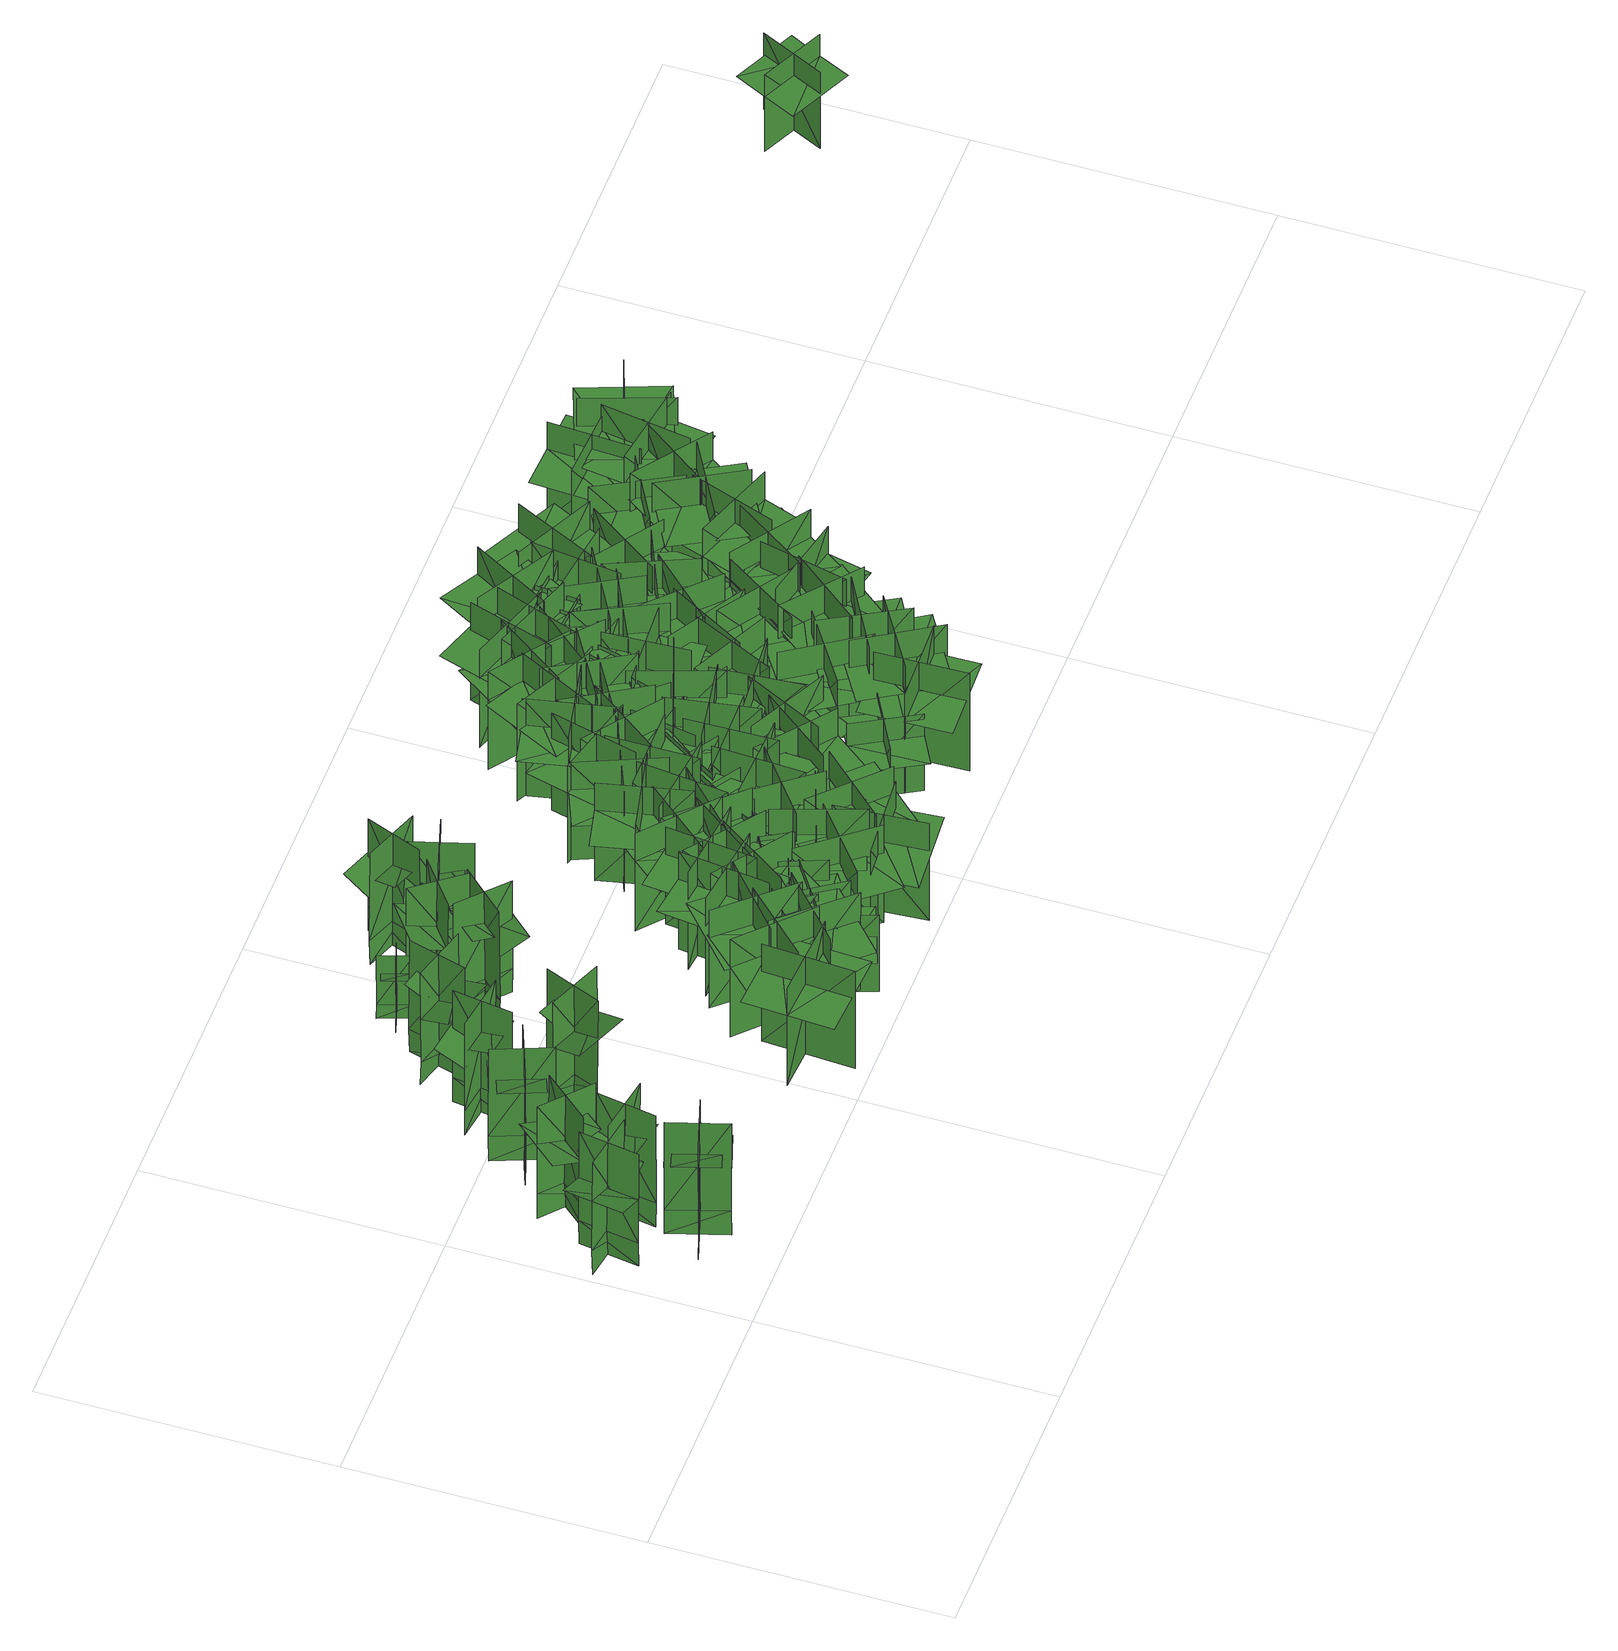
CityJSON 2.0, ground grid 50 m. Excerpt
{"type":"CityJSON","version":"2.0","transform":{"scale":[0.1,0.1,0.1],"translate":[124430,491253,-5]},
"CityObjects":{
"tree1":{"type":"SolitaryVegetationObject","geometry":[{"type":"MultiSurface","lod":"1","boundaries":[[[0,1,2]],[[0,2,3]],[[4,5,6]],[[4,6,7]],[[8,9,5]],[[8,5,4]],[[10,11,1]],[[10,1,0]],[[12,13,14]],[[12,14,15]],[[16,17,18]],[[16,18,19]]]}]},
"tree2":{"type":"SolitaryVegetationObject","geometry":[{"type":"MultiSurface","lod":"1","boundaries":[[[20,21,22]],[[20,22,23]],[[24,25,26]],[[24,26,27]],[[28,29,25]],[[28,25,24]],[[30,31,21]],[[30,21,20]],[[32,33,34]],[[32,34,35]],[[36,37,38]],[[36,38,39]]]}]},
"tree3":{"type":"SolitaryVegetationObject","geometry":[{"type":"MultiSurface","lod":"1","boundaries":[[[40,41,42]],[[40,42,43]],[[44,45,46]],[[44,46,47]],[[48,49,45]],[[48,45,44]],[[50,51,41]],[[50,41,40]],[[52,53,54]],[[52,54,55]],[[56,57,58]],[[56,58,59]]]}]},
"tree4":{"type":"SolitaryVegetationObject","geometry":[{"type":"MultiSurface","lod":"1","boundaries":[[[60,61,62]],[[60,62,63]],[[64,65,66]],[[64,66,67]],[[68,69,65]],[[68,65,64]],[[70,71,61]],[[70,61,60]],[[72,73,74]],[[72,74,75]],[[76,77,78]],[[76,78,79]]]}]},
"tree5":{"type":"SolitaryVegetationObject","geometry":[{"type":"MultiSurface","lod":"1","boundaries":[[[80,81,82]],[[80,82,83]],[[84,85,86]],[[84,86,87]],[[88,89,85]],[[88,85,84]],[[90,91,81]],[[90,81,80]],[[92,93,94]],[[92,94,95]],[[96,97,98]],[[96,98,99]]]}]},
"tree6":{"type":"SolitaryVegetationObject","geometry":[{"type":"MultiSurface","lod":"1","boundaries":[[[100,101,102]],[[100,102,103]],[[104,105,106]],[[104,106,107]],[[108,109,105]],[[108,105,104]],[[110,111,101]],[[110,101,100]],[[112,113,114]],[[112,114,115]],[[116,117,118]],[[116,118,119]]]}]},
"tree7":{"type":"SolitaryVegetationObject","geometry":[{"type":"MultiSurface","lod":"1","boundaries":[[[120,121,122]],[[120,122,123]],[[124,125,126]],[[124,126,127]],[[128,129,125]],[[128,125,124]],[[130,131,121]],[[130,121,120]],[[132,133,134]],[[132,134,135]],[[136,137,138]],[[136,138,139]]]}]},
"tree8":{"type":"SolitaryVegetationObject","geometry":[{"type":"MultiSurface","lod":"1","boundaries":[[[140,141,142]],[[140,142,143]],[[144,145,146]],[[144,146,147]],[[148,149,145]],[[148,145,144]],[[150,151,141]],[[150,141,140]],[[152,153,154]],[[152,154,155]],[[156,157,158]],[[156,158,159]]]}]},
"tree9":{"type":"SolitaryVegetationObject","geometry":[{"type":"MultiSurface","lod":"1","boundaries":[[[160,161,162]],[[160,162,163]],[[164,165,166]],[[164,166,167]],[[168,169,170]],[[168,170,171]],[[168,171,172]],[[168,172,173]]]}]},
"tree10":{"type":"SolitaryVegetationObject","geometry":[{"type":"MultiSurface","lod":"1","boundaries":[[[174,175,176]],[[174,176,177]],[[178,179,180]],[[178,180,181]],[[182,183,184]],[[182,184,185]],[[182,185,186]],[[182,186,187]]]}]},
"tree11":{"type":"SolitaryVegetationObject","geometry":[{"type":"MultiSurface","lod":"1","boundaries":[[[188,189,190]],[[188,190,191]],[[192,193,194]],[[192,194,195]],[[196,197,193]],[[196,193,192]],[[198,199,189]],[[198,189,188]],[[200,201,202]],[[200,202,203]],[[204,205,206]],[[204,206,207]]]}]},
"tree12":{"type":"SolitaryVegetationObject","geometry":[{"type":"MultiSurface","lod":"1","boundaries":[[[208,209,210]],[[208,210,211]],[[212,213,214]],[[212,214,215]],[[216,217,213]],[[216,213,212]],[[218,219,209]],[[218,209,208]],[[220,221,222]],[[220,222,223]],[[224,225,226]],[[224,226,227]]]}]},
"tree13":{"type":"SolitaryVegetationObject","geometry":[{"type":"MultiSurface","lod":"1","boundaries":[[[228,229,230]],[[228,230,231]],[[232,233,234]],[[232,234,235]],[[236,237,238]],[[236,238,239]],[[236,239,240]],[[236,240,241]]]}]},
"tree14":{"type":"SolitaryVegetationObject","geometry":[{"type":"MultiSurface","lod":"1","boundaries":[[[242,243,244]],[[242,244,245]],[[246,247,248]],[[246,248,249]],[[250,251,252]],[[250,252,253]],[[250,253,254]],[[250,254,255]]]}]},
"tree15":{"type":"SolitaryVegetationObject","geometry":[{"type":"MultiSurface","lod":"1","boundaries":[[[256,257,258]],[[256,258,259]],[[260,261,262]],[[260,262,263]],[[264,265,266]],[[264,266,267]],[[264,267,268]],[[264,268,269]]]}]},
"tree16":{"type":"SolitaryVegetationObject","geometry":[{"type":"MultiSurface","lod":"1","boundaries":[[[270,271,272]],[[270,272,273]],[[274,275,276]],[[274,276,277]],[[278,279,275]],[[278,275,274]],[[280,281,271]],[[280,271,270]],[[282,283,284]],[[282,284,285]],[[286,287,288]],[[286,288,289]]]}]},
"tree17":{"type":"SolitaryVegetationObject","geometry":[{"type":"MultiSurface","lod":"1","boundaries":[[[290,291,292]],[[290,292,293]],[[294,295,296]],[[294,296,297]],[[298,299,295]],[[298,295,294]],[[300,301,291]],[[300,291,290]],[[302,303,304]],[[302,304,305]],[[306,307,308]],[[306,308,309]]]}]},
"tree18":{"type":"SolitaryVegetationObject","geometry":[{"type":"MultiSurface","lod":"1","boundaries":[[[310,311,312]],[[310,312,313]],[[314,315,316]],[[314,316,317]],[[318,319,320]],[[318,320,321]],[[318,321,322]],[[318,322,323]]]}]},
"tree19":{"type":"SolitaryVegetationObject","geometry":[{"type":"MultiSurface","lod":"1","boundaries":[[[324,325,326]],[[324,326,327]],[[328,329,330]],[[328,330,331]],[[332,333,334]],[[332,334,335]],[[332,335,336]],[[332,336,337]]]}]},
"tree20":{"type":"SolitaryVegetationObject","geometry":[{"type":"MultiSurface","lod":"1","boundaries":[[[338,339,340]],[[338,340,341]],[[342,343,344]],[[342,344,345]],[[346,347,348]],[[346,348,349]],[[346,349,350]],[[346,350,351]]]}]},
"tree21":{"type":"SolitaryVegetationObject","geometry":[{"type":"MultiSurface","lod":"1","boundaries":[[[352,353,354]],[[352,354,355]],[[356,357,358]],[[356,358,359]],[[360,361,362]],[[360,362,363]],[[360,363,364]],[[360,364,365]]]}]},
"tree22":{"type":"SolitaryVegetationObject","geometry":[{"type":"MultiSurface","lod":"1","boundaries":[[[366,367,368]],[[366,368,369]],[[370,371,372]],[[370,372,373]],[[374,375,371]],[[374,371,370]],[[376,377,367]],[[376,367,366]],[[378,379,380]],[[378,380,381]],[[382,383,384]],[[382,384,385]]]}]},
"tree23":{"type":"SolitaryVegetationObject","geometry":[{"type":"MultiSurface","lod":"1","boundaries":[[[386,387,388]],[[386,388,389]],[[390,391,392]],[[390,392,393]],[[394,395,396]],[[394,396,397]],[[394,397,398]],[[394,398,399]]]}]},
"tree24":{"type":"SolitaryVegetationObject","geometry":[{"type":"MultiSurface","lod":"1","boundaries":[[[400,401,402]],[[400,402,403]],[[404,405,406]],[[404,406,407]],[[408,409,410]],[[408,410,411]],[[408,411,412]],[[408,412,413]]]}]},
"tree25":{"type":"SolitaryVegetationObject","geometry":[{"type":"MultiSurface","lod":"1","boundaries":[[[414,415,416]],[[414,416,417]],[[418,419,420]],[[418,420,421]],[[422,423,419]],[[422,419,418]],[[424,425,415]],[[424,415,414]],[[426,427,428]],[[426,428,429]],[[430,431,432]],[[430,432,433]]]}]},
"tree26":{"type":"SolitaryVegetationObject","geometry":[{"type":"MultiSurface","lod":"1","boundaries":[[[434,435,436]],[[434,436,437]],[[438,439,440]],[[438,440,441]],[[442,443,444]],[[442,444,445]],[[442,445,446]],[[442,446,447]]]}]},
"tree27":{"type":"SolitaryVegetationObject","geometry":[{"type":"MultiSurface","lod":"1","boundaries":[[[448,449,450]],[[448,450,451]],[[452,453,454]],[[452,454,455]],[[456,457,458]],[[456,458,459]],[[456,459,460]],[[456,460,461]]]}]},
"tree28":{"type":"SolitaryVegetationObject","geometry":[{"type":"MultiSurface","lod":"1","boundaries":[[[462,463,464]],[[462,464,465]],[[466,467,468]],[[466,468,469]],[[470,471,472]],[[470,472,473]],[[470,473,474]],[[470,474,475]]]}]},
"tree29":{"type":"SolitaryVegetationObject","geometry":[{"type":"MultiSurface","lod":"1","boundaries":[[[476,477,478]],[[476,478,479]],[[480,481,482]],[[480,482,483]],[[484,485,486]],[[484,486,487]],[[484,487,488]],[[484,488,489]]]}]},
"tree30":{"type":"SolitaryVegetationObject","geometry":[{"type":"MultiSurface","lod":"1","boundaries":[[[490,491,492]],[[490,492,493]],[[494,495,496]],[[494,496,497]],[[498,499,500]],[[498,500,501]],[[498,501,502]],[[498,502,503]]]}]},
"tree31":{"type":"SolitaryVegetationObject","geometry":[{"type":"MultiSurface","lod":"1","boundaries":[[[504,505,506]],[[504,506,507]],[[508,509,510]],[[508,510,511]],[[512,513,514]],[[512,514,515]],[[512,515,516]],[[512,516,517]]]}]},
"tree32":{"type":"SolitaryVegetationObject","geometry":[{"type":"MultiSurface","lod":"1","boundaries":[[[518,519,520]],[[518,520,521]],[[522,523,524]],[[522,524,525]],[[526,527,528]],[[526,528,529]],[[526,529,530]],[[526,530,531]]]}]},
"tree33":{"type":"SolitaryVegetationObject","geometry":[{"type":"MultiSurface","lod":"1","boundaries":[[[532,533,534]],[[532,534,535]],[[536,537,538]],[[536,538,539]],[[540,541,542]],[[540,542,543]],[[540,543,544]],[[540,544,545]]]}]},
"tree34":{"type":"SolitaryVegetationObject","geometry":[{"type":"MultiSurface","lod":"1","boundaries":[[[546,547,548]],[[546,548,549]],[[550,551,552]],[[550,552,553]],[[554,555,556]],[[554,556,557]],[[554,557,558]],[[554,558,559]]]}]},
"tree35":{"type":"SolitaryVegetationObject","geometry":[{"type":"MultiSurface","lod":"1","boundaries":[[[560,561,562]],[[560,562,563]],[[564,565,566]],[[564,566,567]],[[568,569,570]],[[568,570,571]],[[568,571,572]],[[568,572,573]]]}]},
"tree36":{"type":"SolitaryVegetationObject","geometry":[{"type":"MultiSurface","lod":"1","boundaries":[[[574,575,576]],[[574,576,577]],[[578,579,580]],[[578,580,581]],[[582,583,584]],[[582,584,585]],[[582,585,586]],[[582,586,587]]]}]},
"tree37":{"type":"SolitaryVegetationObject","geometry":[{"type":"MultiSurface","lod":"1","boundaries":[[[588,589,590]],[[588,590,591]],[[592,593,594]],[[592,594,595]],[[596,597,598]],[[596,598,599]],[[596,599,600]],[[596,600,601]]]}]},
"tree38":{"type":"SolitaryVegetationObject","geometry":[{"type":"MultiSurface","lod":"1","boundaries":[[[602,603,604]],[[602,604,605]],[[606,607,608]],[[606,608,609]],[[610,611,612]],[[610,612,613]],[[610,613,614]],[[610,614,615]]]}]},
"tree39":{"type":"SolitaryVegetationObject","geometry":[{"type":"MultiSurface","lod":"1","boundaries":[[[616,617,618]],[[616,618,619]],[[620,621,622]],[[620,622,623]],[[624,625,626]],[[624,626,627]],[[624,627,628]],[[624,628,629]]]}]},
"tree40":{"type":"SolitaryVegetationObject","geometry":[{"type":"MultiSurface","lod":"1","boundaries":[[[630,631,632]],[[630,632,633]],[[634,635,636]],[[634,636,637]],[[638,639,640]],[[638,640,641]],[[638,641,642]],[[638,642,643]]]}]},
"tree41":{"type":"SolitaryVegetationObject","geometry":[{"type":"MultiSurface","lod":"1","boundaries":[[[644,645,646]],[[644,646,647]],[[648,649,650]],[[648,650,651]],[[652,653,654]],[[652,654,655]],[[652,655,656]],[[652,656,657]]]}]},
"tree42":{"type":"SolitaryVegetationObject","geometry":[{"type":"MultiSurface","lod":"1","boundaries":[[[658,659,660]],[[658,660,661]],[[662,663,664]],[[662,664,665]],[[666,667,668]],[[666,668,669]],[[666,669,670]],[[666,670,671]]]}]},
"tree43":{"type":"SolitaryVegetationObject","geometry":[{"type":"MultiSurface","lod":"1","boundaries":[[[672,673,674]],[[672,674,675]],[[676,677,678]],[[676,678,679]],[[680,681,682]],[[680,682,683]],[[680,683,684]],[[680,684,685]]]}]},
"tree44":{"type":"SolitaryVegetationObject","geometry":[{"type":"MultiSurface","lod":"1","boundaries":[[[686,687,688]],[[686,688,689]],[[690,691,692]],[[690,692,693]],[[694,695,696]],[[694,696,697]],[[694,697,698]],[[694,698,699]]]}]},
"tree45":{"type":"SolitaryVegetationObject","geometry":[{"type":"MultiSurface","lod":"1","boundaries":[[[700,701,702]],[[700,702,703]],[[704,705,706]],[[704,706,707]],[[708,709,710]],[[708,710,711]],[[708,711,712]],[[708,712,713]]]}]},
"tree46":{"type":"SolitaryVegetationObject","geometry":[{"type":"MultiSurface","lod":"1","boundaries":[[[714,715,716]],[[714,716,717]],[[718,719,720]],[[718,720,721]],[[722,723,724]],[[722,724,725]],[[722,725,726]],[[722,726,727]]]}]},
"tree47":{"type":"SolitaryVegetationObject","geometry":[{"type":"MultiSurface","lod":"1","boundaries":[[[728,729,730]],[[728,730,731]],[[732,733,734]],[[732,734,735]],[[736,737,738]],[[736,738,739]],[[736,739,740]],[[736,740,741]]]}]},
"tree48":{"type":"SolitaryVegetationObject","geometry":[{"type":"MultiSurface","lod":"1","boundaries":[[[742,743,744]],[[742,744,745]],[[746,747,748]],[[746,748,749]],[[750,751,752]],[[750,752,753]],[[750,753,754]],[[750,754,755]]]}]},
"tree49":{"type":"SolitaryVegetationObject","geometry":[{"type":"MultiSurface","lod":"1","boundaries":[[[756,757,758]],[[756,758,759]],[[760,761,762]],[[760,762,763]],[[764,765,766]],[[764,766,767]],[[764,767,768]],[[764,768,769]]]}]},
"tree50":{"type":"SolitaryVegetationObject","geometry":[{"type":"MultiSurface","lod":"1","boundaries":[[[770,771,772]],[[770,772,773]],[[774,775,776]],[[774,776,777]],[[778,779,780]],[[778,780,781]],[[778,781,782]],[[778,782,783]]]}]},
"tree51":{"type":"SolitaryVegetationObject","geometry":[{"type":"MultiSurface","lod":"1","boundaries":[[[784,785,786]],[[784,786,787]],[[788,789,790]],[[788,790,791]],[[792,793,794]],[[792,794,795]],[[792,795,796]],[[792,796,797]]]}]},
"tree52":{"type":"SolitaryVegetationObject","geometry":[{"type":"MultiSurface","lod":"1","boundaries":[[[798,799,800]],[[798,800,801]],[[802,803,804]],[[802,804,805]],[[806,807,808]],[[806,808,809]],[[806,809,810]],[[806,810,811]]]}]},
"tree53":{"type":"SolitaryVegetationObject","geometry":[{"type":"MultiSurface","lod":"1","boundaries":[[[812,813,814]],[[812,814,815]],[[816,817,818]],[[816,818,819]],[[820,821,822]],[[820,822,823]],[[820,823,824]],[[820,824,825]]]}]},
"tree54":{"type":"SolitaryVegetationObject","geometry":[{"type":"MultiSurface","lod":"1","boundaries":[[[826,827,828]],[[826,828,829]],[[830,831,832]],[[830,832,833]],[[834,835,836]],[[834,836,837]],[[834,837,838]],[[834,838,839]]]}]},
"tree55":{"type":"SolitaryVegetationObject","geometry":[{"type":"MultiSurface","lod":"1","boundaries":[[[840,841,842]],[[840,842,843]],[[844,845,846]],[[844,846,847]],[[848,849,850]],[[848,850,851]],[[848,851,852]],[[848,852,853]]]}]},
"tree56":{"type":"SolitaryVegetationObject","geometry":[{"type":"MultiSurface","lod":"1","boundaries":[[[854,855,856]],[[854,856,857]],[[858,859,860]],[[858,860,861]],[[862,863,864]],[[862,864,865]],[[862,865,866]],[[862,866,867]]]}]},
"tree57":{"type":"SolitaryVegetationObject","geometry":[{"type":"MultiSurface","lod":"1","boundaries":[[[868,869,870]],[[868,870,871]],[[872,873,874]],[[872,874,875]],[[876,877,878]],[[876,878,879]],[[876,879,880]],[[876,880,881]]]}]},
"tree58":{"type":"SolitaryVegetationObject","geometry":[{"type":"MultiSurface","lod":"1","boundaries":[[[882,883,884]],[[882,884,885]],[[886,887,888]],[[886,888,889]],[[890,891,892]],[[890,892,893]],[[890,893,894]],[[890,894,895]]]}]},
"tree59":{"type":"SolitaryVegetationObject","geometry":[{"type":"MultiSurface","lod":"1","boundaries":[[[896,897,898]],[[896,898,899]],[[900,901,902]],[[900,902,903]],[[904,905,906]],[[904,906,907]],[[904,907,908]],[[904,908,909]]]}]},
"tree60":{"type":"SolitaryVegetationObject","geometry":[{"type":"MultiSurface","lod":"1","boundaries":[[[910,911,912]],[[910,912,913]],[[914,915,916]],[[914,916,917]],[[918,919,920]],[[918,920,921]],[[918,921,922]],[[918,922,923]]]}]},
"tree61":{"type":"SolitaryVegetationObject","geometry":[{"type":"MultiSurface","lod":"1","boundaries":[[[924,925,926]],[[924,926,927]],[[928,929,930]],[[928,930,931]],[[932,933,934]],[[932,934,935]],[[932,935,936]],[[932,936,937]]]}]},
"tree62":{"type":"SolitaryVegetationObject","geometry":[{"type":"MultiSurface","lod":"1","boundaries":[[[938,939,940]],[[938,940,941]],[[942,943,944]],[[942,944,945]],[[946,947,948]],[[946,948,949]],[[946,949,950]],[[946,950,951]]]}]},
"tree63":{"type":"SolitaryVegetationObject","geometry":[{"type":"MultiSurface","lod":"1","boundaries":[[[952,953,954]],[[952,954,955]],[[956,957,958]],[[956,958,959]],[[960,961,962]],[[960,962,963]],[[960,963,964]],[[960,964,965]]]}]},
"tree64":{"type":"SolitaryVegetationObject","geometry":[{"type":"MultiSurface","lod":"1","boundaries":[[[966,967,968]],[[966,968,969]],[[970,971,972]],[[970,972,973]],[[974,975,976]],[[974,976,977]],[[974,977,978]],[[974,978,979]]]}]},
"tree65":{"type":"SolitaryVegetationObject","geometry":[{"type":"MultiSurface","lod":"1","boundaries":[[[980,981,982]],[[980,982,983]],[[984,985,986]],[[984,986,987]],[[988,989,990]],[[988,990,991]],[[988,991,992]],[[988,992,993]]]}]},
"tree66":{"type":"SolitaryVegetationObject","geometry":[{"type":"MultiSurface","lod":"1","boundaries":[[[994,995,996]],[[994,996,997]],[[998,999,1000]],[[998,1000,1001]],[[1002,1003,1004]],[[1002,1004,1005]],[[1002,1005,1006]],[[1002,1006,1007]]]}]},
"tree67":{"type":"SolitaryVegetationObject","geometry":[{"type":"MultiSurface","lod":"1","boundaries":[[[1008,1009,1010]],[[1008,1010,1011]],[[1012,1013,1014]],[[1012,1014,1015]],[[1016,1017,1018]],[[1016,1018,1019]],[[1016,1019,1020]],[[1016,1020,1021]]]}]},
"tree68":{"type":"SolitaryVegetationObject","geometry":[{"type":"MultiSurface","lod":"1","boundaries":[[[1022,1023,1024]],[[1022,1024,1025]],[[1026,1027,1028]],[[1026,1028,1029]],[[1030,1031,1032]],[[1030,1032,1033]],[[1030,1033,1034]],[[1030,1034,1035]]]}]},
"tree69":{"type":"SolitaryVegetationObject","geometry":[{"type":"MultiSurface","lod":"1","boundaries":[[[1036,1037,1038]],[[1036,1038,1039]],[[1040,1041,1042]],[[1040,1042,1043]],[[1044,1045,1046]],[[1044,1046,1047]],[[1044,1047,1048]],[[1044,1048,1049]]]}]},
"tree70":{"type":"SolitaryVegetationObject","geometry":[{"type":"MultiSurface","lod":"1","boundaries":[[[1050,1051,1052]],[[1050,1052,1053]],[[1054,1055,1056]],[[1054,1056,1057]],[[1058,1059,1060]],[[1058,1060,1061]],[[1058,1061,1062]],[[1058,1062,1063]]]}]},
"tree71":{"type":"SolitaryVegetationObject","geometry":[{"type":"MultiSurface","lod":"1","boundaries":[[[1064,1065,1066]],[[1064,1066,1067]],[[1068,1069,1070]],[[1068,1070,1071]],[[1072,1073,1074]],[[1072,1074,1075]],[[1072,1075,1076]],[[1072,1076,1077]]]}]},
"tree72":{"type":"SolitaryVegetationObject","geometry":[{"type":"MultiSurface","lod":"1","boundaries":[[[1078,1079,1080]],[[1078,1080,1081]],[[1082,1083,1084]],[[1082,1084,1085]],[[1086,1087,1088]],[[1086,1088,1089]],[[1086,1089,1090]],[[1086,1090,1091]]]}]},
"tree73":{"type":"SolitaryVegetationObject","geometry":[{"type":"MultiSurface","lod":"1","boundaries":[[[1092,1093,1094]],[[1092,1094,1095]],[[1096,1097,1098]],[[1096,1098,1099]],[[1100,1101,1102]],[[1100,1102,1103]],[[1100,1103,1104]],[[1100,1104,1105]]]}]},
"tree74":{"type":"SolitaryVegetationObject","geometry":[{"type":"MultiSurface","lod":"1","boundaries":[[[1106,1107,1108]],[[1106,1108,1109]],[[1110,1111,1112]],[[1110,1112,1113]],[[1114,1115,1116]],[[1114,1116,1117]],[[1114,1117,1118]],[[1114,1118,1119]]]}]},
"tree75":{"type":"SolitaryVegetationObject","geometry":[{"type":"MultiSurface","lod":"1","boundaries":[[[1120,1121,1122]],[[1120,1122,1123]],[[1124,1125,1126]],[[1124,1126,1127]],[[1128,1129,1130]],[[1128,1130,1131]],[[1128,1131,1132]],[[1128,1132,1133]]]}]},
"tree76":{"type":"SolitaryVegetationObject","geometry":[{"type":"MultiSurface","lod":"1","boundaries":[[[1134,1135,1136]],[[1134,1136,1137]],[[1138,1139,1140]],[[1138,1140,1141]],[[1142,1143,1144]],[[1142,1144,1145]],[[1142,1145,1146]],[[1142,1146,1147]]]}]},
"tree77":{"type":"SolitaryVegetationObject","geometry":[{"type":"MultiSurface","lod":"1","boundaries":[[[1148,1149,1150]],[[1148,1150,1151]],[[1152,1153,1154]],[[1152,1154,1155]],[[1156,1157,1158]],[[1156,1158,1159]],[[1156,1159,1160]],[[1156,1160,1161]]]}]},
"tree78":{"type":"SolitaryVegetationObject","geometry":[{"type":"MultiSurface","lod":"1","boundaries":[[[1162,1163,1164]],[[1162,1164,1165]],[[1166,1167,1168]],[[1166,1168,1169]],[[1170,1171,1172]],[[1170,1172,1173]],[[1170,1173,1174]],[[1170,1174,1175]]]}]},
"tree79":{"type":"SolitaryVegetationObject","geometry":[{"type":"MultiSurface","lod":"1","boundaries":[[[1176,1177,1178]],[[1176,1178,1179]],[[1180,1181,1182]],[[1180,1182,1183]],[[1184,1185,1186]],[[1184,1186,1187]],[[1184,1187,1188]],[[1184,1188,1189]]]}]},
"tree80":{"type":"SolitaryVegetationObject","geometry":[{"type":"MultiSurface","lod":"1","boundaries":[[[1190,1191,1192]],[[1190,1192,1193]],[[1194,1195,1196]],[[1194,1196,1197]],[[1198,1199,1200]],[[1198,1200,1201]],[[1198,1201,1202]],[[1198,1202,1203]]]}]},
"tree81":{"type":"SolitaryVegetationObject","geometry":[{"type":"MultiSurface","lod":"1","boundaries":[[[1204,1205,1206]],[[1204,1206,1207]],[[1208,1209,1210]],[[1208,1210,1211]],[[1212,1213,1214]],[[1212,1214,1215]],[[1212,1215,1216]],[[1212,1216,1217]]]}]},
"tree82":{"type":"SolitaryVegetationObject","geometry":[{"type":"MultiSurface","lod":"1","boundaries":[[[1218,1219,1220]],[[1218,1220,1221]],[[1222,1223,1224]],[[1222,1224,1225]],[[1226,1227,1228]],[[1226,1228,1229]],[[1226,1229,1230]],[[1226,1230,1231]]]}]},
"tree83":{"type":"SolitaryVegetationObject","geometry":[{"type":"MultiSurface","lod":"1","boundaries":[[[1232,1233,1234]],[[1232,1234,1235]],[[1236,1237,1238]],[[1236,1238,1239]],[[1240,1241,1242]],[[1240,1242,1243]],[[1240,1243,1244]],[[1240,1244,1245]]]}]},
"tree84":{"type":"SolitaryVegetationObject","geometry":[{"type":"MultiSurface","lod":"1","boundaries":[[[1246,1247,1248]],[[1246,1248,1249]],[[1250,1251,1252]],[[1250,1252,1253]],[[1254,1255,1256]],[[1254,1256,1257]],[[1254,1257,1258]],[[1254,1258,1259]]]}]},
"tree85":{"type":"SolitaryVegetationObject","geometry":[{"type":"MultiSurface","lod":"1","boundaries":[[[1260,1261,1262]],[[1260,1262,1263]],[[1264,1265,1266]],[[1264,1266,1267]],[[1268,1269,1270]],[[1268,1270,1271]],[[1268,1271,1272]],[[1268,1272,1273]]]}]},
"tree86":{"type":"SolitaryVegetationObject","geometry":[{"type":"MultiSurface","lod":"1","boundaries":[[[1274,1275,1276]],[[1274,1276,1277]],[[1278,1279,1280]],[[1278,1280,1281]],[[1282,1283,1284]],[[1282,1284,1285]],[[1282,1285,1286]],[[1282,1286,1287]]]}]},
"tree87":{"type":"SolitaryVegetationObject","geometry":[{"type":"MultiSurface","lod":"1","boundaries":[[[1288,1289,1290]],[[1288,1290,1291]],[[1292,1293,1294]],[[1292,1294,1295]],[[1296,1297,1298]],[[1296,1298,1299]],[[1296,1299,1300]],[[1296,1300,1301]]]}]},
"tree88":{"type":"SolitaryVegetationObject","geometry":[{"type":"MultiSurface","lod":"1","boundaries":[[[1302,1303,1304]],[[1302,1304,1305]],[[1306,1307,1308]],[[1306,1308,1309]],[[1310,1311,1312]],[[1310,1312,1313]],[[1310,1313,1314]],[[1310,1314,1315]]]}]},
"tree89":{"type":"SolitaryVegetationObject","geometry":[{"type":"MultiSurface","lod":"1","boundaries":[[[1316,1317,1318]],[[1316,1318,1319]],[[1320,1321,1322]],[[1320,1322,1323]],[[1324,1325,1326]],[[1324,1326,1327]],[[1324,1327,1328]],[[1324,1328,1329]]]}]},
"tree90":{"type":"SolitaryVegetationObject","geometry":[{"type":"MultiSurface","lod":"1","boundaries":[[[1330,1331,1332]],[[1330,1332,1333]],[[1334,1335,1336]],[[1334,1336,1337]],[[1338,1339,1340]],[[1338,1340,1341]],[[1338,1341,1342]],[[1338,1342,1343]]]}]},
"tree91":{"type":"SolitaryVegetationObject","geometry":[{"type":"MultiSurface","lod":"1","boundaries":[[[1344,1345,1346]],[[1344,1346,1347]],[[1348,1349,1350]],[[1348,1350,1351]],[[1352,1353,1354]],[[1352,1354,1355]],[[1352,1355,1356]],[[1352,1356,1357]]]}]},
"tree92":{"type":"SolitaryVegetationObject","geometry":[{"type":"MultiSurface","lod":"1","boundaries":[[[1358,1359,1360]],[[1358,1360,1361]],[[1362,1363,1364]],[[1362,1364,1365]],[[1366,1367,1368]],[[1366,1368,1369]],[[1366,1369,1370]],[[1366,1370,1371]]]}]},
"tree93":{"type":"SolitaryVegetationObject","geometry":[{"type":"MultiSurface","lod":"1","boundaries":[[[1372,1373,1374]],[[1372,1374,1375]],[[1376,1377,1378]],[[1376,1378,1379]],[[1380,1381,1382]],[[1380,1382,1383]],[[1380,1383,1384]],[[1380,1384,1385]]]}]}
},
"vertices":[
[55,205,59],[71,307,59],[73,307,254],[57,205,254],[119,251,59],[16,267,59],[16,266,254],[119,250,254],[119,250,7],[16,266,7],[57,205,7],[73,307,7],[57,205,154],[72,307,154],[20,315,173],[4,213,173],[70,293,184],[59,216,184],[98,211,195],[109,288,195],
[131,189,64],[162,90,64],[160,89,259],[130,188,259],[94,120,65],[193,150,65],[193,151,259],[94,121,259],[94,121,13],[193,151,13],[130,188,13],[160,89,13],[130,189,159],[161,89,159],[211,105,178],[181,204,178],[156,103,190],[133,177,190],[96,166,201],[119,91,201],
[98,270,60],[200,253,60],[200,251,255],[97,268,255],[143,206,61],[160,308,61],[159,308,255],[142,206,255],[142,206,9],[159,308,9],[97,268,9],[200,251,9],[98,269,156],[200,252,156],[208,304,174],[106,321,174],[186,254,186],[109,266,186],[103,228,197],[179,215,197],
[103,313,60],[171,391,60],[172,390,254],[104,311,254],[181,318,60],[103,386,60],[102,385,254],[180,317,254],[180,317,8],[102,385,8],[104,311,8],[172,390,8],[104,312,155],[172,390,155],[132,425,174],[64,347,174],[162,379,185],[112,320,185],[142,295,196],[192,354,196],
[196,497,60],[233,400,60],[231,399,255],[194,496,255],[163,425,60],[260,462,60],[260,463,255],[163,426,255],[163,426,8],[260,463,8],[194,496,8],[231,399,8],[195,496,155],[232,399,155],[281,418,174],[244,515,174],[227,413,186],[198,485,186],[162,471,196],[190,399,196],
[235,549,60],[337,535,60],[337,533,255],[234,548,255],[281,487,61],[296,589,61],[295,589,255],[280,487,255],[280,487,9],[295,589,9],[234,548,9],[337,533,9],[234,548,155],[337,534,155],[344,586,174],[242,601,174],[323,536,186],[246,546,186],[241,507,196],[318,497,196],
[413,393,62],[317,432,62],[318,434,257],[414,395,257],[383,466,63],[344,370,63],[345,369,257],[384,465,257],[384,465,11],[345,369,11],[414,395,11],[318,434,11],[414,394,157],[318,433,157],[298,384,176],[394,345,176],[331,428,188],[403,399,188],[418,436,199],[345,464,199],
[412,618,60],[312,646,60],[313,648,255],[412,620,255],[374,687,60],[346,587,60],[347,587,255],[375,686,255],[375,686,9],[347,587,9],[412,620,9],[313,648,9],[412,619,155],[312,647,155],[298,597,174],[398,568,174],[326,643,186],[401,623,186],[412,661,196],[337,681,196],
[523,164,62],[514,9,62],[514,9,277],[523,164,277],[446,96,62],[600,87,62],[600,87,277],[446,96,277],[446,96,217],[441,18,217],[596,9,217],[600,87,217],[605,164,217],[450,173,217],
[524,105,61],[632,216,61],[632,216,277],[524,105,277],[627,106,61],[516,213,61],[516,213,277],[627,106,277],[627,106,216],[681,162,216],[570,269,216],[516,213,216],[462,158,216],[574,50,216],
[416,674,32],[440,636,32],[440,635,117],[416,674,117],[409,641,32],[447,665,32],[447,665,117],[408,641,117],[408,641,10],[447,665,10],[416,674,10],[440,635,10],[416,674,74],[440,635,74],[460,648,82],[436,686,82],[437,641,87],[419,669,87],[404,660,92],[422,632,92],
[426,757,39],[445,702,39],[444,702,148],[425,757,148],[406,718,39],[462,736,39],[461,737,148],[406,719,148],[406,719,10],[461,737,10],[425,757,10],[444,702,10],[426,757,92],[444,702,92],[472,711,103],[454,766,103],[441,709,109],[427,751,109],[407,744,115],[421,702,115],
[575,171,59],[678,56,59],[678,56,275],[575,171,275],[568,68,59],[684,171,59],[684,171,275],[568,68,275],[568,68,214],[620,10,214],[735,113,214],[684,171,214],[632,229,214],[517,126,214],
[565,264,61],[668,148,61],[668,148,277],[565,264,277],[558,161,61],[674,263,61],[674,263,277],[558,161,277],[558,161,216],[610,103,216],[726,205,216],[674,263,216],[623,321,216],[507,219,216],
[646,144,56],[687,29,56],[687,29,226],[646,144,226],[611,71,56],[725,112,56],[725,112,226],[611,71,226],[611,71,178],[631,13,178],[746,55,178],[725,112,178],[705,169,178],[590,128,178],
[546,649,63],[475,573,63],[474,575,258],[545,650,258],[468,647,64],[544,576,64],[544,577,258],[468,647,258],[468,647,12],[544,577,12],[545,650,12],[474,575,12],[545,650,158],[475,574,158],[513,538,177],[584,614,177],[484,585,189],[537,642,189],[508,668,200],[455,611,200],
[464,656,61],[546,718,61],[547,717,256],[465,654,256],[541,645,62],[479,727,62],[478,727,256],[541,644,256],[541,644,10],[478,727,10],[465,654,10],[547,717,10],[464,655,156],[547,718,156],[515,760,175],[432,697,175],[536,709,187],[474,661,187],[498,630,198],[559,678,198],
[620,227,61],[695,131,61],[695,131,230],[620,227,230],[610,146,61],[706,221,61],[706,221,230],[610,146,230],[610,146,183],[648,98,183],[743,173,183],[706,221,183],[668,269,183],[573,194,183],
[587,277,61],[741,258,61],[741,258,277],[587,277,277],[650,195,61],[669,349,61],[669,349,277],[650,195,277],[650,195,216],[727,186,216],[746,339,216],[669,349,216],[592,358,216],[573,205,216],
[674,195,57],[742,94,57],[742,94,226],[674,195,226],[658,116,57],[759,184,57],[759,184,226],[658,116,226],[658,116,179],[692,65,179],[793,133,179],[759,184,179],[725,234,179],[624,166,179],
[668,182,58],[757,308,58],[757,308,274],[668,182,274],[769,198,58],[643,288,58],[643,288,274],[769,198,274],[769,198,213],[814,261,213],[688,351,213],[643,288,213],[598,225,213],[724,135,213],
[534,696,62],[633,726,62],[634,724,257],[535,694,257],[603,659,62],[573,758,62],[572,757,257],[602,658,257],[602,658,11],[572,757,11],[535,694,11],[634,724,11],[534,695,157],[633,725,157],[618,775,176],[519,745,176],[620,721,188],[546,697,188],[558,660,198],[632,683,198],
[713,385,61],[695,231,61],[695,231,276],[713,385,276],[632,321,61],[786,304,61],[786,304,276],[632,321,276],[632,321,216],[623,244,216],[777,227,216],[786,304,216],[794,381,216],[640,398,216],
[805,220,54],[691,176,54],[691,176,224],[805,220,224],[731,253,54],[775,140,54],[775,140,224],[731,253,224],[731,253,176],[674,231,176],[718,118,176],[775,140,176],[831,161,176],[788,275,176],
[531,805,61],[628,768,61],[628,767,256],[531,803,256],[563,733,61],[600,830,61],[599,830,256],[562,734,256],[562,734,10],[599,830,10],[531,803,10],[628,767,10],[531,804,156],[628,767,156],[647,817,175],[550,853,175],[614,772,187],[542,799,187],[528,762,197],[601,735,197],
[697,238,57],[790,362,57],[790,362,273],[697,238,273],[799,252,57],[676,345,57],[676,345,273],[799,252,273],[799,252,212],[846,314,212],[722,407,212],[676,345,212],[629,283,212],[752,190,212],
[862,81,20],[765,202,20],[765,202,236],[862,81,236],[874,184,20],[753,87,20],[753,87,236],[874,184,236],[874,184,175],[826,244,175],[704,148,175],[753,87,175],[801,27,175],[922,123,175],
[789,432,59],[688,315,59],[688,315,275],[789,432,275],[686,425,59],[804,324,59],[804,324,275],[686,425,275],[686,425,214],[636,366,214],[753,265,214],[804,324,214],[854,382,214],[737,483,214],
[738,232,53],[844,291,53],[844,291,223],[738,232,223],[815,210,53],[756,316,53],[756,316,223],[815,210,223],[815,210,175],[869,239,175],[810,346,175],[756,316,175],[703,287,175],[762,180,175],
[737,291,54],[849,398,54],[849,398,270],[737,291,270],[840,288,54],[734,400,54],[734,400,270],[840,288,270],[840,288,209],[896,341,209],[790,454,209],[734,400,209],[677,347,209],[784,235,209],
[896,19,12],[885,173,12],[885,173,227],[896,19,227],[964,97,12],[810,85,12],[810,85,227],[964,97,227],[964,97,167],[958,174,167],[804,163,167],[810,85,167],[815,8,167],[970,20,167],
[854,463,59],[703,430,59],[703,430,275],[854,463,275],[768,519,59],[801,368,59],[801,368,275],[768,519,275],[768,519,215],[692,502,215],[726,351,215],[801,368,215],[877,385,215],[843,536,215],
[834,259,23],[885,113,23],[885,113,238],[834,259,238],[789,166,23],[935,218,23],[935,218,238],[789,166,238],[789,166,178],[814,93,178],[960,144,178],[935,218,178],[909,291,178],[763,240,178],
[787,343,53],[888,276,53],[888,276,222],[787,343,222],[803,263,53],[870,365,53],[870,365,222],[803,263,222],[803,263,174],[853,230,174],[921,331,174],[870,365,174],[819,399,174],[752,297,174],
[836,474,56],[818,320,56],[818,320,271],[836,474,271],[755,410,56],[909,393,56],[909,393,271],[755,410,271],[755,410,211],[746,333,211],[900,316,211],[909,393,211],[917,470,211],[763,487,211],
[833,214,28],[955,308,28],[955,308,244],[833,214,244],[935,200,28],[840,322,28],[840,322,244],[935,200,244],[935,200,183],[996,247,183],[901,370,183],[840,322,183],[779,275,183],[873,153,183],
[919,334,53],[816,399,53],[816,399,223],[919,334,223],[902,413,53],[836,311,53],[836,311,223],[902,413,223],[902,413,175],[850,446,175],[785,343,175],[836,311,175],[888,278,175],[953,380,175],
[762,469,57],[905,529,57],[905,529,273],[762,469,273],[858,429,57],[798,572,57],[798,572,273],[858,429,273],[858,429,212],[929,459,212],[869,602,212],[798,572,212],[726,542,212],[786,399,212],
[993,110,13],[881,217,13],[881,217,228],[993,110,228],[991,214,13],[885,101,13],[885,101,228],[991,214,228],[991,214,168],[935,267,168],[828,154,168],[885,101,168],[941,48,168],[1047,160,168],
[946,466,54],[791,465,54],[791,465,270],[946,466,270],[873,539,54],[874,384,54],[874,384,270],[873,539,270],[873,539,209],[796,539,209],[796,384,209],[874,384,209],[951,384,209],[951,539,209],
[927,383,31],[920,228,31],[920,228,246],[927,383,246],[851,313,31],[1005,307,31],[1005,307,246],[851,313,246],[851,313,186],[847,236,186],[1002,229,186],[1005,307,186],[1009,384,186],[854,391,186],
[852,481,58],[890,631,58],[890,631,273],[852,481,273],[941,533,58],[791,571,58],[791,571,273],[941,533,273],[941,533,213],[960,608,213],[810,646,213],[791,571,213],[772,496,213],[922,458,213],
[874,450,54],[977,384,54],[977,384,223],[874,450,223],[891,370,54],[957,473,54],[957,473,223],[891,370,223],[891,370,176],[942,337,176],[1008,440,176],[957,473,176],[906,506,176],[840,403,176],
[873,463,59],[966,587,59],[966,587,274],[873,463,274],[975,477,59],[851,570,59],[851,570,274],[975,477,274],[975,477,214],[1021,539,214],[898,632,214],[851,570,214],[804,508,214],[928,415,214],
[1044,371,30],[889,369,30],[889,369,245],[1044,371,245],[970,444,30],[973,289,30],[973,289,245],[970,444,245],[970,444,185],[893,442,185],[895,288,185],[973,289,185],[1050,290,185],[1048,445,185],
[848,589,60],[1000,620,60],[1000,620,275],[848,589,275],[934,532,60],[903,683,60],[903,683,275],[934,532,275],[934,532,215],[1010,547,215],[978,699,215],[903,683,215],[827,668,215],[858,516,215],
[979,220,13],[1075,341,13],[1075,341,228],[979,220,228],[1082,231,13],[960,327,13],[960,327,228],[1082,231,228],[1082,231,168],[1130,292,168],[1008,388,168],[960,327,168],[912,266,168],[1034,170,168],
[913,488,56],[1033,465,56],[1033,465,225],[913,488,225],[959,421,56],[981,540,56],[981,540,225],[959,421,225],[959,421,177],[1018,409,177],[1041,529,177],[981,540,177],[921,552,177],[899,432,177],
[900,526,55],[1033,605,55],[1033,605,271],[900,526,271],[1000,500,55],[920,633,55],[920,633,271],[1000,500,271],[1000,500,210],[1066,540,210],[987,673,210],[920,633,210],[854,593,210],[933,460,210],
[1002,489,30],[1028,336,30],[1028,336,246],[1002,489,246],[942,405,30],[1095,431,30],[1095,431,246],[942,405,246],[942,405,185],[955,329,185],[1108,355,185],[1095,431,185],[1082,508,185],[929,482,185],
[1025,616,62],[887,686,62],[887,686,277],[1025,616,277],[993,714,62],[923,576,62],[923,576,277],[993,714,277],[993,714,217],[924,749,217],[854,611,217],[923,576,217],[993,541,217],[1062,680,217],
[1003,345,13],[1142,275,13],[1142,275,228],[1003,345,228],[1035,247,13],[1104,385,13],[1104,385,228],[1035,247,228],[1035,247,168],[1105,212,168],[1174,351,168],[1104,385,168],[1035,420,168],[966,281,168],
[1167,196,21],[1060,138,21],[1060,138,191],[1167,196,191],[1089,219,21],[1148,113,21],[1148,113,191],[1089,219,191],[1089,219,143],[1036,190,143],[1094,84,143],[1148,113,143],[1201,142,143],[1143,249,143],
[976,498,53],[1066,580,53],[1066,580,222],[976,498,222],[1057,494,53],[975,584,53],[975,584,222],[1057,494,222],[1057,494,175],[1102,534,175],[1020,625,175],[975,584,175],[930,543,175],[1012,453,175],
[1071,653,61],[938,573,61],[938,573,276],[1071,653,276],[971,678,61],[1051,545,61],[1051,545,276],[971,678,276],[971,678,216],[905,638,216],[984,506,216],[1051,545,216],[1117,585,216],[1037,718,216],
[1130,514,29],[984,465,29],[984,465,244],[1130,514,244],[1038,561,29],[1088,414,29],[1088,414,244],[1038,561,244],[1038,561,184],[965,536,184],[1014,389,184],[1088,414,184],[1161,439,184],[1111,585,184],
[962,644,59],[1053,770,59],[1053,770,275],[962,644,275],[1064,660,59],[939,751,59],[939,751,275],[1064,660,275],[1064,660,214],[1109,722,214],[984,814,214],[939,751,214],[893,689,214],[1018,597,214],
[1099,447,16],[1111,293,16],[1111,293,231],[1099,447,231],[1031,369,16],[1186,381,16],[1186,381,231],[1031,369,231],[1031,369,171],[1037,292,171],[1192,304,171],[1186,381,171],[1179,459,171],[1025,446,171],
[1109,561,54],[993,599,54],[993,599,223],[1109,561,223],[1073,633,54],[1035,518,54],[1035,518,223],[1073,633,223],[1073,633,176],[1015,652,176],[977,537,176],[1035,518,176],[1092,499,176],[1131,614,176],
[1004,611,57],[1105,728,57],[1105,728,272],[1004,611,272],[1107,618,57],[990,719,57],[990,719,272],[1107,618,272],[1107,618,212],[1158,676,212],[1041,778,212],[990,719,212],[939,661,212],[1056,559,212],
[1202,214,25],[1207,59,25],[1207,59,241],[1202,214,241],[1131,139,25],[1286,144,25],[1286,144,241],[1131,139,241],[1131,139,180],[1133,62,180],[1288,67,180],[1286,144,180],[1283,222,180],[1128,217,180],
[1108,478,33],[1100,633,33],[1100,633,249],[1108,478,249],[1177,555,33],[1023,546,33],[1023,546,249],[1177,555,249],[1177,555,188],[1173,632,188],[1019,624,188],[1023,546,188],[1027,469,188],[1181,477,188],
[1070,824,61],[1022,677,61],[1022,677,277],[1070,824,277],[978,778,61],[1125,729,61],[1125,729,277],[978,778,277],[978,778,216],[954,704,216],[1101,656,216],[1125,729,216],[1149,803,216],[1002,851,216],
[1112,686,55],[1081,568,55],[1081,568,224],[1112,686,224],[1042,646,55],[1159,614,55],[1159,614,224],[1042,646,224],[1042,646,177],[1026,587,177],[1143,555,177],[1159,614,177],[1175,673,177],[1058,704,177],
[1228,400,15],[1089,467,15],[1089,467,231],[1228,400,231],[1195,498,15],[1128,358,15],[1128,358,231],[1195,498,231],[1195,498,170],[1125,531,170],[1058,392,170],[1128,358,170],[1198,325,170],[1264,464,170],
[1261,335,18],[1132,249,18],[1132,249,234],[1261,335,234],[1160,356,18],[1246,227,18],[1246,227,234],[1160,356,234],[1160,356,173],[1096,313,173],[1182,184,173],[1246,227,173],[1311,270,173],[1224,399,173],
[1159,703,59],[1013,754,59],[1013,754,274],[1159,703,274],[1116,796,59],[1064,650,59],[1064,650,274],[1116,796,274],[1116,796,214],[1043,822,214],[991,676,214],[1064,650,214],[1137,624,214],[1189,770,214],
[1214,258,26],[1295,126,26],[1295,126,241],[1214,258,241],[1189,158,26],[1321,239,26],[1321,239,241],[1189,158,241],[1189,158,181],[1230,92,181],[1362,173,181],[1321,239,181],[1280,305,181],[1149,224,181],
[1097,577,32],[1236,644,32],[1236,644,248],[1097,577,248],[1194,542,32],[1126,682,32],[1126,682,248],[1194,542,248],[1194,542,187],[1264,576,187],[1196,715,187],[1126,682,187],[1057,648,187],[1124,509,187],
[1143,634,53],[1153,755,53],[1153,755,223],[1143,634,223],[1205,686,53],[1084,696,53],[1084,696,223],[1205,686,223],[1205,686,175],[1210,747,175],[1089,757,175],[1084,696,175],[1078,636,175],[1200,625,175],
[1237,322,25],[1312,186,25],[1312,186,241],[1237,322,241],[1208,223,25],[1343,298,25],[1343,298,241],[1208,223,241],[1208,223,180],[1245,155,180],[1381,230,180],[1343,298,180],[1305,366,180],[1170,290,180],
[1241,552,16],[1163,418,16],[1163,418,231],[1241,552,231],[1141,527,16],[1275,448,16],[1275,448,231],[1141,527,231],[1141,527,171],[1102,460,171],[1235,381,171],[1275,448,171],[1314,515,171],[1181,593,171],
[1083,817,61],[1217,740,61],[1217,740,276],[1083,817,276],[1109,718,61],[1186,852,61],[1186,852,276],[1109,718,276],[1109,718,216],[1176,679,216],[1254,813,216],[1186,852,216],[1119,890,216],[1042,756,216],
[1240,596,31],[1164,731,31],[1164,731,246],[1240,596,246],[1269,695,31],[1134,619,31],[1134,619,246],[1269,695,246],[1269,695,186],[1231,762,186],[1096,686,186],[1134,619,186],[1171,551,186],[1306,627,186],
[1194,486,15],[1302,598,15],[1302,598,231],[1194,486,231],[1297,488,15],[1186,595,15],[1186,595,231],[1297,488,231],[1297,488,170],[1351,544,170],[1239,651,170],[1186,595,170],[1132,539,170],[1244,432,170],
[1366,285,29],[1246,384,29],[1246,384,245],[1366,285,245],[1356,388,29],[1258,268,29],[1258,268,245],[1356,388,245],[1356,388,184],[1296,437,184],[1198,317,184],[1258,268,184],[1318,219,184],[1416,339,184],
[1187,803,56],[1176,682,56],[1176,682,226],[1187,803,226],[1124,752,56],[1245,741,56],[1245,741,226],[1124,752,226],[1124,752,178],[1119,692,178],[1240,680,178],[1245,741,178],[1251,801,178],[1130,813,178],
[1346,388,17],[1217,474,17],[1217,474,232],[1346,388,232],[1327,489,17],[1240,360,17],[1240,360,232],[1327,489,232],[1327,489,172],[1262,532,172],[1176,404,172],[1240,360,172],[1304,317,172],[1391,446,172],
[1229,634,32],[1248,787,32],[1248,787,248],[1229,634,248],[1310,697,32],[1157,716,32],[1157,716,248],[1310,697,248],[1310,697,187],[1320,773,187],[1166,793,187],[1157,716,187],[1147,639,187],[1301,620,187],
[1220,571,14],[1363,632,14],[1363,632,230],[1220,571,230],[1316,532,14],[1255,675,14],[1255,675,230],[1316,532,230],[1316,532,169],[1387,562,169],[1327,705,169],[1255,675,169],[1184,645,169],[1244,502,169],
[1367,454,28],[1333,303,28],[1333,303,244],[1367,454,244],[1279,399,28],[1431,366,28],[1431,366,244],[1279,399,244],[1279,399,183],[1263,324,183],[1414,290,183],[1431,366,183],[1447,442,183],[1296,475,183],
[1275,599,14],[1365,725,14],[1365,725,229],[1275,599,229],[1377,615,14],[1251,705,14],[1251,705,229],[1377,615,229],[1377,615,169],[1422,678,169],[1296,768,169],[1251,705,169],[1206,642,169],[1332,552,169],
[1320,831,31],[1252,692,31],[1252,692,247],[1320,831,247],[1222,798,31],[1361,730,31],[1361,730,247],[1222,798,247],[1222,798,186],[1188,729,186],[1327,660,186],[1361,730,186],[1395,799,186],[1257,868,186],
[1427,508,32],[1339,381,32],[1339,381,248],[1427,508,248],[1326,490,32],[1453,402,32],[1453,402,248],[1326,490,248],[1326,490,187],[1281,427,187],[1408,338,187],[1453,402,187],[1497,465,187],[1370,554,187],
[1375,600,22],[1358,479,22],[1358,479,191],[1375,600,191],[1310,551,22],[1430,534,22],[1430,534,191],[1310,551,191],[1310,551,143],[1301,491,143],[1422,474,143],[1430,534,143],[1439,595,143],[1318,611,143],
[1406,449,39],[1458,595,39],[1458,595,255],[1406,449,255],[1500,493,39],[1354,544,39],[1354,544,255],[1500,493,255],[1500,493,194],[1525,566,194],[1379,617,194],[1354,544,194],[1328,471,194],[1474,420,194],
[1490,510,48],[1414,646,48],[1414,646,264],[1490,510,264],[1519,610,48],[1383,534,48],[1383,534,264],[1519,610,264],[1519,610,203],[1481,677,203],[1346,602,203],[1383,534,203],[1421,466,203],[1556,542,203],
[1472,609,21],[1398,745,21],[1398,745,237],[1472,609,237],[1502,708,21],[1366,634,21],[1366,634,237],[1502,708,237],[1502,708,176],[1465,776,176],[1329,702,176],[1366,634,176],[1403,566,176],[1539,640,176],
[1448,579,45],[1540,704,45],[1540,704,261],[1448,579,261],[1550,594,45],[1425,686,45],[1425,686,261],[1550,594,261],[1550,594,200],[1596,657,200],[1471,748,200],[1425,686,200],[1380,623,200],[1505,532,200],
[1578,772,23],[1423,780,23],[1423,780,238],[1578,772,238],[1509,849,23],[1501,694,23],[1501,694,238],[1509,849,238],[1509,849,178],[1432,853,178],[1424,698,178],[1501,694,178],[1579,690,178],[1587,845,178],
[1522,621,50],[1546,774,50],[1546,774,265],[1522,621,265],[1605,681,50],[1452,705,50],[1452,705,265],[1605,681,265],[1605,681,205],[1617,758,205],[1464,782,205],[1452,705,205],[1441,629,205],[1594,605,205],
[1544,813,52],[1597,667,52],[1597,667,267],[1544,813,267],[1500,720,52],[1646,772,52],[1646,772,267],[1500,720,267],[1500,720,207],[1526,647,207],[1672,700,207],[1646,772,207],[1619,845,207],[1474,793,207],
[2364,697,56],[2416,807,56],[2416,807,225],[2364,697,225],[2440,724,56],[2331,776,56],[2331,776,225],[2440,724,225],[2440,724,178],[2467,779,178],[2357,831,178],[2331,776,178],[2304,721,178],[2414,669,178]
]}
